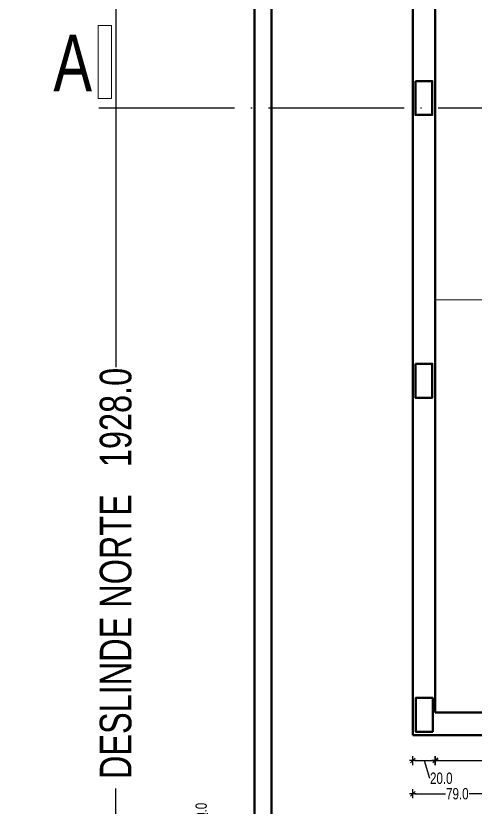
# Model space of a CAD drawing. Header units: centimetres. Extents: x 56177 to 99483, y 493 to 15482.
# Drawn here: x 66002 to 66408, y 7731 to 8431 of the extents above; entities that cross this region are included whole.
import ezdxf

# ---------------------------------------------------------------- set-up
doc = ezdxf.new("R2010")
doc.units = ezdxf.units.CM
doc.header["$MEASUREMENT"] = 0
doc.linetypes.add('ACAD_ISO04W100', pattern=[30, 24, -3, 0, -3])
for name, color, linetype, lineweight in [('0.1 COTAS', 52, 'Continuous', 13), ('0.15 TEXTOS', 212, 'Continuous', 20), ('0.2 VENTANAS', 2, 'Continuous', 20), ('0.5 MUROS', 1, 'Continuous', 50), ('000.2 GENERAL', 2, 'Continuous', 20)]:
    doc.layers.add(name, color=color, linetype=linetype, lineweight=lineweight)
doc.layers.add('0.10 EJES', color=120, linetype='ACAD_ISO04W100')
doc.layers.add('0.12 MOBILIARIO BLOQUES', color=251, linetype='Continuous', lineweight=13, true_color=0x616161)
doc.layers.add('COLOR_ NARANJO', color=2, linetype='Continuous', true_color=0xffff14)
doc.styles.add('NICOLAS 2', font='swisscl.ttf')
doc.dimstyles.new('NICO CMS PEQUEÑAS', dxfattribs={"dimtxt": 10, "dimasz": 2, "dimexe": 0.18, "dimexo": 0.0625, "dimgap": 0.09, "dimtad": 0, "dimdec": 1, "dimzin": 0, "dimdsep": 46, "dimtxsty": 'NICOLAS 2', "dimblk": 'CRUZ2', "dimcen": 0.09, "dimse1": 1, "dimse2": 1, "dimclrd": 256, "dimclrt": 2, "dimadec": 0, "dimazin": 0, "dimtfac": 1, "dimtdec": 1, "dimtofl": 0, "dimtmove": 1, "dimatfit": 2, "dimldrblk": 'CRUZ2', "dimfxl": 1, "dimtolj": 1, "dimtzin": 0, "dimarcsym": 0})

# ---------------------------------------------------------------- blocks, each defined once
blk = doc.blocks.new('CRUZ2')
at = {"layer": 'COLOR_ NARANJO', "color": 8}
for p, q in [((0, 2), (0, -2)), ((-1.5, 0), (1.5, 0))]:
    blk.add_line(p, q, dxfattribs=at)
at = {"layer": 'COLOR_ NARANJO', "color": 4}
blk.add_lwpolyline([(-1.06, -1.06), (0, 0), (1.06, 1.06)], dxfattribs=at)
blk = doc.blocks.new('*D129')
at = {"layer": '0.1 COTAS', "lineweight": -2, "transparency": 16777216}
for p, q in [((66171.19, 7704.53), (66171.19, 7720.53)), ((66165.75, 7714.16), (66165.75, 7714.34)), ((66171.19, 7712.53), (66165.75, 7714.16))]:
    blk.add_line(p, q, dxfattribs=at)
at = {"layer": 'Defpoints', "color": 0, "transparency": 16777216}
for p in [(66171.19, 7722.53), (66212.97, 7722.53), (66232.97, 7702.53)]:
    blk.add_point(p, dxfattribs=at)
at = {"layer": '0.1 COTAS', "lineweight": -2, "transparency": 16777216, "xscale": 2, "yscale": 2, "zscale": 2}
for p, rotation in [((66171.19, 7722.53), 90), ((66171.19, 7702.53), 270)]:
    blk.add_blockref('CRUZ2', p, dxfattribs=dict(at, rotation=rotation))
at = {"layer": '0.1 COTAS', "color": 2, "transparency": 16777216, "insert": (66165.75, 7724.73), "char_height": 10, "attachment_point": 5, "rotation": 90, "style": 'NICOLAS 2'}
blk.add_mtext('\\A1;20.0', dxfattribs=at)
blk = doc.blocks.new('*D177')
at = {"layer": '0.1 COTAS', "lineweight": -2, "transparency": 16777216}
for p, q in [((66354.97, 7772), (66370.97, 7772)), ((66362.97, 7772), (66367.67, 7756.32)), ((66367.67, 7756.32), (66367.85, 7756.32))]:
    blk.add_line(p, q, dxfattribs=at)
at = {"layer": 'Defpoints', "color": 0, "transparency": 16777216}
for p in [(66372.97, 7814.53), (66352.97, 7794.53), (66372.97, 7772)]:
    blk.add_point(p, dxfattribs=at)
at = {"layer": '0.1 COTAS', "lineweight": -2, "transparency": 16777216, "xscale": 2, "yscale": 2, "zscale": 2, "rotation": 180}
blk.add_blockref('CRUZ2', (66352.97, 7772), dxfattribs=at)
at = {"layer": '0.1 COTAS', "lineweight": -2, "transparency": 16777216, "xscale": 2, "yscale": 2, "zscale": 2}
blk.add_blockref('CRUZ2', (66372.97, 7772), dxfattribs=at)
at = {"layer": '0.1 COTAS', "color": 2, "transparency": 16777216, "insert": (66378.24, 7756.32), "char_height": 10, "attachment_point": 5, "style": 'NICOLAS 2'}
blk.add_mtext('\\A1;20.0', dxfattribs=at)
blk = doc.blocks.new('*D178')
at = {"layer": '0.1 COTAS', "lineweight": -2, "transparency": 16777216}
for p, q in [((66374.97, 7772), (66489.44, 7772)), ((66630.97, 7772), (66516.49, 7772))]:
    blk.add_line(p, q, dxfattribs=at)
at = {"layer": 'Defpoints', "color": 0, "transparency": 16777216}
for p in [(66372.97, 7814.53), (66632.97, 7814.53), (66632.97, 7772)]:
    blk.add_point(p, dxfattribs=at)
at = {"layer": '0.1 COTAS', "lineweight": -2, "transparency": 16777216, "xscale": 2, "yscale": 2, "zscale": 2, "rotation": 180}
blk.add_blockref('CRUZ2', (66372.97, 7772), dxfattribs=at)
at = {"layer": '0.1 COTAS', "lineweight": -2, "transparency": 16777216, "xscale": 2, "yscale": 2, "zscale": 2}
blk.add_blockref('CRUZ2', (66632.97, 7772), dxfattribs=at)
at = {"layer": '0.1 COTAS', "color": 2, "transparency": 16777216, "insert": (66502.97, 7772), "char_height": 10, "attachment_point": 5, "style": 'NICOLAS 2'}
blk.add_mtext('\\A1;260.0', dxfattribs=at)
blk = doc.blocks.new('*D182')
at = {"layer": '0.1 COTAS', "lineweight": -2, "transparency": 16777216}
for p, q in [((66354.97, 7742.66), (66382.1, 7742.66)), ((66429.97, 7742.66), (66402.83, 7742.66))]:
    blk.add_line(p, q, dxfattribs=at)
at = {"layer": 'Defpoints', "color": 0, "transparency": 16777216}
for p in [(66352.97, 7794.53), (66431.97, 7794.53), (66431.97, 7742.66)]:
    blk.add_point(p, dxfattribs=at)
at = {"layer": '0.1 COTAS', "lineweight": -2, "transparency": 16777216, "xscale": 2, "yscale": 2, "zscale": 2, "rotation": 180}
blk.add_blockref('CRUZ2', (66352.97, 7742.66), dxfattribs=at)
at = {"layer": '0.1 COTAS', "lineweight": -2, "transparency": 16777216, "xscale": 2, "yscale": 2, "zscale": 2}
blk.add_blockref('CRUZ2', (66431.97, 7742.66), dxfattribs=at)
at = {"layer": '0.1 COTAS', "color": 2, "transparency": 16777216, "insert": (66392.47, 7742.66), "char_height": 10, "attachment_point": 5, "style": 'NICOLAS 2'}
blk.add_mtext('\\A1;79.0', dxfattribs=at)
blk = doc.blocks.new('*D631')
at = {"layer": '0.1 COTAS', "lineweight": -2, "transparency": 16777216}
for p, q in [((66090.11, 8893.53), (66090.11, 8119.8)), ((66090.11, 6973.53), (66090.11, 7747.26))]:
    blk.add_line(p, q, dxfattribs=at)
at = {"layer": 'Defpoints', "color": 0, "transparency": 16777216}
for p in [(66212.97, 8897.53), (66090.11, 6969.53), (66212.97, 6969.53)]:
    blk.add_point(p, dxfattribs=at)
at = {"layer": '0.1 COTAS', "lineweight": -2, "transparency": 16777216, "xscale": 4, "yscale": 4, "zscale": 4}
for p, rotation in [((66090.11, 8897.53), 90), ((66090.11, 6969.53), 270)]:
    blk.add_blockref('CRUZ2', p, dxfattribs=dict(at, rotation=rotation))
at = {"layer": '0.1 COTAS', "color": 2, "transparency": 16777216, "insert": (66090.11, 7933.53), "char_height": 28, "attachment_point": 5, "rotation": 90, "style": 'NICOLAS 2'}
blk.add_mtext('\\A1; DESLINDE NORTE   1928.0', dxfattribs=at)

msp = doc.modelspace()

# ---------------------------------------------------------------- linework, layer by layer
at = {"layer": '0.10 EJES', "ltscale": 5}
msp.add_line((66075.19, 8349.19), (67775.18, 8349.19), dxfattribs=at)
at = {"layer": '0.12 MOBILIARIO BLOQUES'}
msp.add_line((66427.97, 8179.53), (66372.97, 8179.53), dxfattribs=at)
at = {"layer": '0.2 VENTANAS'}
msp.add_lwpolyline([(66086.32, 8357.5), (66074.49, 8357.5), (66074.49, 8422.08), (66086.32, 8422.08)], close=True, dxfattribs=at)
at = {"layer": '0.5 MUROS', "ltscale": 10}
for p, q in [((66227.97, 8887.53), (66227.97, 6984.53)), ((66212.97, 7722.53), (66212.97, 8795.53)), ((66352.97, 7794.53), (66352.97, 8605.53)), ((66372.97, 7814.53), (66372.97, 8585.53)), ((66431.97, 7814.53), (66372.97, 7814.53)), ((66431.97, 7794.53), (66352.97, 7794.53))]:
    msp.add_line(p, q, dxfattribs=at)
for points in [[(66355.28, 8372.96), (66370.28, 8372.96), (66370.28, 8342.96), (66355.28, 8342.96)], [(66355.28, 8122.96), (66370.28, 8122.96), (66370.28, 8092.96), (66355.28, 8092.96)], [(66370.71, 7797.47), (66355.71, 7797.47), (66355.71, 7827.47), (66370.71, 7827.47)]]:
    msp.add_lwpolyline(points, close=True, dxfattribs=at)
at = {"layer": '000.2 GENERAL', "ltscale": 10}
msp.add_line((66212.97, 8897.53), (66212.97, 6969.53), dxfattribs=at)

# ---------------------------------------------------------------- texts
at = {"layer": '0.15 TEXTOS', "insert": (65864.6, 8413.94), "char_height": 100, "width": 374.7413, "attachment_point": 1, "style": 'NICOLAS 2'}
msp.add_mtext('\\pxqc;{\\H0.5x;A}', dxfattribs=at)

# ---------------------------------------------------------------- dimensions: what is measured, and where the dimension line sits
at = {"layer": '0.1 COTAS'}
dim = msp.add_linear_dim(base=(66090.11, 6969.53), p1=(66212.97, 8897.53), p2=(66212.97, 6969.53), angle=90, text=' DESLINDE NORTE   <>', dimstyle='NICO CMS PEQUEÑAS', override={"dimscale": 4, "dimtxt": 7, "dimasz": 1}, dxfattribs=at)
dim.commit()
dim.dimension.update_dxf_attribs({"geometry": '*D631', "text_midpoint": (66090.11, 7933.53)})
for base, p1, p2, picture, middle in [((66372.97, 7772), (66352.97, 7794.53), (66372.97, 7814.53), '*D177', (66367.94, 7756.32)), ((66632.97, 7772), (66372.97, 7814.53), (66632.97, 7814.53), '*D178', (66502.97, 7772)), ((66431.97, 7742.66), (66352.97, 7794.53), (66431.97, 7794.53), '*D182', (66392.47, 7742.66))]:
    dim = msp.add_linear_dim(base=base, p1=p1, p2=p2, dimstyle='NICO CMS PEQUEÑAS', dxfattribs=at)
    dim.commit()
    dim.dimension.update_dxf_attribs({"geometry": picture, "text_midpoint": middle})
dim = msp.add_linear_dim(base=(66171.19, 7722.53), p1=(66232.97, 7702.53), p2=(66212.97, 7722.53), angle=90, dimstyle='NICO CMS PEQUEÑAS', dxfattribs=at)
dim.commit()
dim.dimension.update_dxf_attribs({"geometry": '*D129', "text_midpoint": (66165.75, 7714.43)})

doc.saveas('drawing.dxf')
